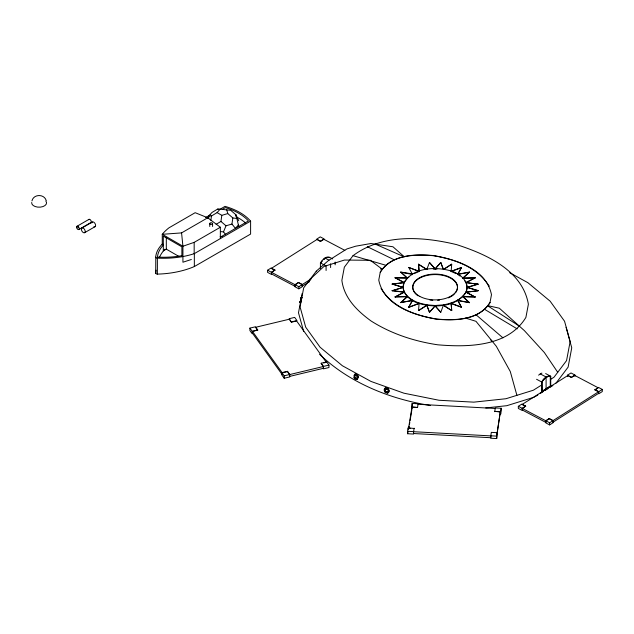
<?xml version="1.0" encoding="UTF-8"?>
<svg xmlns="http://www.w3.org/2000/svg" width="634" height="634" viewBox="0 0 634 634"><rect width="100%" height="100%" fill="white"/><g stroke="black" fill="none" stroke-linecap="round" stroke-linejoin="round"><path stroke-width="0.95" d="M301.483 298.963L300.738 299.613L301.348 299.692C301.522 300.999 299.874 303.052 300.461 300.785M300.69 301.966L300.849 301.102M300.849 299.724L301.348 297.362L301.689 297.703M301.055 300.199L300.667 299.771L301.285 299.834L301.8 297.481M387.493 392.993C390.393 391.63 385.543 394.285 384.965 391.907C383.942 390.71 383.958 388.499 385.615 387.865L384.719 388.523M384.283 390.306L384.275 389.641M387.794 391.931C379.853 390.702 390.251 385.963 388.119 391.265M387.62 392.018C385.955 392.612 384.418 390.084 385.654 388.856M388.824 392.01C389.942 390.56 386.605 387.16 386.169 387.731C388.745 387.548 390.393 391.749 387.762 392.906L385.195 392.177M516.9 395.331L510.283 371.516L496.327 346.299L475.983 321.319L465.618 318.109M220.775 208.824L225.03 206.367A56.323 32.516 0 0 1 250.604 221.131L250.604 234.073L194.337 266.557A66.697 38.508 0 0 1 159.102 274.054L157.375 274.094A1.593 0.919 0 0 1 155.718 273.135L155.79 272.144A66.697 38.508 0 0 1 156.115 270.155M419.098 303.02L426.825 304.867L426.825 305.358L418.543 310.597L419.098 303.321L408.74 307.332L419.098 303.504C434.789 307.989 456.226 307.181 466.085 292.266C470.483 282.178 459.959 273.452 451.154 270.964C435.455 266.486 414.026 267.286 404.159 282.201C399.761 292.298 410.285 301.023 419.098 303.504L419.098 303.02C411.838 300.421 403.692 295.492 403.065 286.988M414.121 273.658L419.098 271.455L418.543 264.18L426.825 269.418L429.464 262.492L435.122 268.792L440.781 262.492L443.42 269.418L451.709 264.18L451.154 271.455L456.131 273.658M155.718 273.135L155.79 256.279A66.998 33.618 2 0 1 162.716 243.638M355.317 374.1L354.786 374.322C365.271 376.208 350.142 384.133 355.095 374.203M356.617 379.417C359.209 378.546 357.6 373.688 355.016 374.219M356.197 375.122C360.564 382.984 350.103 374.226 357.005 375.415C358.376 376.509 357.362 379.489 355.539 378.339C352.987 377.357 356.482 373.711 355.032 375.185M301.095 300.738L300.508 300.564L300.064 302.695M210.853 220.355L211.487 215.988L217.097 212.612L220.133 209.172L230.744 210.329L235.808 214.68L238.764 220.783M216.123 224.341L220.933 221.44L221.821 215.338L227.772 213.587L232.837 217.945L236.854 218.492L238.812 226.695M238.447 224.935L235.412 228.367L231.949 224.048L232.837 217.945M407.638 431.294L413.574 431.619L413.574 434.052L407.638 433.735L407.638 431.294L408.193 427.863L414.137 428.489M411.609 409.31L412.163 403.446L418.099 403.763L417.544 407.496L411.973 407.194L408.565 428.188L410.42 428.291M407.638 433.735L407.916 432.016M408.875 428.109L409.184 426.199M409.493 424.289L409.802 422.379M410.119 420.477L411.823 409.976M414.137 428.188L413.614 431.706L490.795 435.891L491.318 432.372L497.254 432.697L496.699 438.562L490.764 438.237L490.764 435.804L496.699 436.121L500.297 411.981L494.734 411.379L500.67 411.696L501.225 408.272L495.289 407.947L494.734 411.68M500.297 411.981L496.882 434.805M300.857 300.912C299.866 303.543 301.412 302.267 300.35 301.134M302.133 293.471L298.495 312.792L303.646 331.439M380.273 272.105L378.767 280.077C383.895 305.77 414.192 315.233 436.739 319.219C455.196 320.875 479.09 320.297 489.979 302.672L491.477 294.699C486.357 269.006 456.052 259.544 433.505 255.557C415.048 253.893 391.162 254.472 380.273 272.105L380.273 272.287C391.162 254.654 415.048 254.076 433.505 255.74C454.538 259.14 477.529 267.096 489.139 286.235L489.139 286.053M300.579 300.968C301.364 299.454 300.698 297.116 301.427 299.359M310.24 279.935L310.24 279.118L323.942 266.462L344.428 260.043L370.304 260.289L382.373 269.323M354.588 374.464L353.97 375.716M301.443 299.161L300.754 299.422L301.269 300.041L300.793 299.969M403.065 287.479L392.161 284.032L403.065 287.297L392.161 290.744L403.065 287.479L404.159 282.201M466.085 292.266L478.091 290.744L466.085 292.084L475.159 297.053L466.085 292.266L467.179 286.988M300.619 300.088L300.936 300.571M300.833 299.937L301.182 300.389M301.118 299.953L301.19 299.533M300.674 300.445L300.088 302.656L300.524 302.767M301.174 299.716L301.277 299.193M301.332 297.394L300.801 299.383L301.237 299.486L301.435 298.582L301.293 299.264M300.278 301.839L300.564 300.896L301.015 301.071M308.195 282.471L309.661 279.562L310.66 279.34M443.42 304.867L435.122 305.501L435.122 305.984L440.781 312.285L443.42 305.176L451.709 310.597L443.42 305.358L443.42 304.867C452.09 303.258 461.552 299.93 466.085 291.783M31.946 200.907C33.515 193.885 44.364 193.742 46.234 200.637M207.849 218.54L208.911 215.932L211.938 212.501L217.549 209.117L220.133 209.172M225.244 234.033L223.509 231.87L225.997 225.799L231.949 224.048M308.98 281.686L308.734 281.179M385.884 387.778L384.426 389.03M309.099 280.838L308.679 281.718L309.083 281.9M309.368 279.998L309.764 280.188L308.885 280.854M408.74 307.141L412.457 300.381L400.743 302.529L412.457 300.564L412.457 300.08M408.74 307.332L412.457 300.564M462.883 277.74L462.883 278.223L469.501 272.065L457.788 274.213L461.504 267.445L451.154 271.273M459.975 276.036L457.788 274.395L461.504 267.445M541.864 381.906L542.387 381.089A9.7 5.349 -62.2 0 1 545.303 377.912L546.88 376.921A9.7 5.349 -62.2 0 1 549.797 376.406L550.431 376.628L550.431 386.154L541.975 391.527L541.864 381.906L541.975 391.527M541.975 381.961L542.498 381.145A9.7 5.349 -62.2 0 1 545.414 377.967L546.991 376.976A9.7 5.349 -62.2 0 1 549.908 376.469L550.431 376.628M309.321 280.458L309.701 279.943M388.198 391.503L387.715 391.963M309.519 279.768L310.327 279.443L309.923 279.261M392.161 284.214L404.159 282.693L407.361 278.223L408.89 277.074M316.247 271.201L303.686 287.82L300.088 306.911L305.699 327.184L320.122 347.258L342.384 365.755L370.961 381.422L403.921 393.191L438.997 400.26L473.82 402.146L505.995 398.723L533.345 390.219L540.786 385.543M353.019 255.676L344.349 267.152L341.869 280.339C344.064 298.043 357.307 310.993 371.072 320.978C391.273 333.793 414.224 341.298 437.801 344.809C468.185 347.377 508.072 346.774 525.895 317.42L528.384 304.233C522.527 270.219 486.024 254.147 456.678 244.645C422.672 236.434 382.579 233.637 353.019 255.676L385.512 265.171M381.105 288.716L381.105 288.533C392.715 307.68 415.706 315.637 436.739 319.037C455.196 320.693 479.09 320.115 489.979 302.481L489.979 302.672M555.986 383.174L568.112 367.126L571.749 347.804L566.083 327.295M433.284 269.109L435.122 268.974L440.781 262.492M435.122 305.984L429.464 312.285L435.122 305.802L440.781 312.285M400.743 302.529L407.361 296.546L395.085 296.87L407.361 296.736L407.361 296.244M400.743 302.711L407.361 296.736M469.501 272.065L462.883 278.041L475.159 277.906L466.085 282.693L467.179 287.479L478.091 290.744M316.255 271.162L328.38 260.598L346.925 248.924L355.714 246.19L370.93 243.519L392.953 246.769L404.143 256.635M387.564 392.081L388.079 391.669L387.208 392.232M411.949 274.776L412.457 274.395L408.74 267.445L419.098 271.273L418.543 264.18M357.584 378.989L356.855 379.354M325.06 258.458L324.275 258.989A9.7 5.349 -62.2 0 0 323.498 259.655M385.29 389.141L386.169 388.587M385.583 388.88L386.368 388.555M386.138 388.697L386.566 388.547M386.336 388.697L386.78 388.579M386.542 388.729L386.986 388.642M386.756 388.785L387.192 388.729M386.962 388.88L387.39 388.84M384.45 390.98L384.965 391.907M387.16 388.991L387.58 388.983M387.35 389.133L387.754 389.149M388.103 390.354L388.056 389.538M541.864 391.463L550.32 386.098L550.32 376.572M274.926 270.036L271.407 272.255L271.407 274.387L267.556 272.358L267.556 270.235L271.075 268.008L274.926 270.036L271.629 272.39L271.629 273.983L295.222 286.402M320.582 241.134L324.101 238.907L320.241 236.878L316.731 239.105L320.582 241.403L316.968 239.501L271.312 268.404L274.926 270.298M320.582 241.403L323.879 239.311L344.841 250.351M298.511 282.455L295 284.682L295 286.806L298.852 288.835L302.363 286.608L302.363 284.484L298.511 282.455L295.222 284.809M298.852 288.835L298.852 286.711L311.254 278.841M308.766 282.011L302.125 286.219L302.125 284.626M443.42 269.601L451.709 264.18M525.689 406.109L522.178 408.336L522.178 410.46L518.327 408.439L518.327 406.307L521.837 404.088L525.689 406.109L522.4 408.462L522.4 410.055L545.985 422.482L545.985 420.881L549.282 418.535L553.125 420.556L553.125 422.688L549.615 424.907L545.763 422.886L545.763 420.754L549.282 418.535M567.493 376.596L567.493 375.177L571.012 372.958L574.864 374.987L574.864 376.406M525.689 406.378L522.083 404.476L567.731 375.574L571.353 377.476L574.864 374.987M571.353 377.476L574.65 375.391L598.227 387.81L594.938 389.894L598.544 391.796L598.544 393.389L552.888 422.292L552.888 420.699L549.282 418.797M594.938 389.894L598.448 387.406L602.3 389.434L602.3 391.558L598.789 393.785L598.789 391.654L602.3 389.434M549.615 424.907L549.615 422.783L598.544 391.796M550.7 379.298L554.005 377.222L566.558 360.611L570.156 341.512L564.553 321.24L550.13 301.174L527.868 282.677L509.673 272.699M535.342 396.559L537.854 394.982M540.358 393.405L542.87 391.828M545.375 390.251L547.887 388.674M549.559 387.62L552.903 385.512M76.96 226.306L88.99 219.356M78.83 229.532L90.852 222.589M81.937 228.002L92.326 222.003M84.639 232.686L95.029 226.687M205.424 217.684L210.543 214.736M162.264 244.653L162.264 234.311L181.57 232.9L209.212 216.931M222.811 209.085L225.363 207.611L226.885 208.079A54.556 31.502 0 0 1 247.64 220.061L248.449 220.941L220.402 237.132M178.978 256.469L166.314 249.162L163.31 250.89L163.31 236.117L181.887 246.84L181.887 256.691M194.17 242.362L220.355 227.249L207.754 217.779L195.161 212.699L168.977 227.82A66.356 38.309 0 0 0 163.493 232.86L162.264 234.311L182.925 246.238L194.17 242.362L194.17 253.648M155.718 257.15A1.593 0.919 0 0 0 157.375 258.101L159.102 258.189A66.998 36.756 6.1 0 0 194.337 253.616L250.604 221.131M325.25 258.212L325.741 257.943M395.085 296.87L404.159 292.084L392.161 290.562M395.085 297.053L404.159 292.266L404.159 291.783M475.159 277.724L466.085 282.502L478.091 284.214L467.179 287.479M355.254 374.155L355.801 374.028M354.802 375.463L355.214 375.193M354.065 377.064L354.469 378.046M354.66 378.339L356.673 379.314M356.253 378.609L357.188 378.268M461.504 267.627L451.154 271.455L451.154 270.964M191.357 259.488L182.925 262.222L182.925 246.238L181.57 232.9M534.51 397.09L506.835 405.689L485.763 407.931M478.091 284.032L467.179 287.297L478.091 290.562M249.907 328.119L252.197 331.297L252.197 333.738L249.907 330.552L249.907 328.119L255.423 326.795L257.713 329.981L252.546 331.519L252.546 333.349L282.257 374.686L282.257 372.863L252.546 331.519M252.197 331.297L257.713 329.981M291.442 321.898L296.95 320.574L294.667 317.396L289.159 318.712L291.442 322.199L296.609 320.962L326.32 362.307M281.908 372.641L287.416 371.318L289.706 374.496L289.706 376.937L284.198 378.252L281.908 375.074L281.908 372.641L284.198 375.819L284.198 378.252M321.153 363.234L326.661 361.919L328.951 365.097L328.951 367.53L323.443 368.853L323.443 366.42L321.153 363.234L323.3 366.523L323.3 368.346L289.564 376.43L289.564 374.607L287.416 371.318M282.257 372.863L287.416 371.627M323.736 362.925L325.456 362.513M284.198 375.819L289.706 374.496M323.443 366.42L328.951 365.097M289.564 374.607L323.3 366.523M457.788 274.395L469.501 272.248M392.161 284.032L404.159 282.502L395.085 277.724L404.159 282.693M220.164 236.593L222.114 236.474M356.363 379.425L356.918 379.298M462.883 278.223L475.159 277.906M208.911 215.932L211.487 215.988M395.085 277.724L407.361 277.74M395.085 277.906L407.361 278.223L400.743 272.065L412.457 273.904M475.159 296.87L462.883 296.546L469.501 302.711L457.788 300.564L457.788 300.08M462.883 296.244L462.883 296.736L475.159 297.053M418.068 404.286L495.257 408.47M411.609 406.869L417.544 407.496M413.614 433.537L490.795 437.722L490.795 435.891M429.464 262.492L435.122 268.974L436.969 269.109M426.825 304.867L435.122 305.501M220.687 231.608L223.509 231.87M464.484 280.458L466.085 282.693L478.091 284.214M392.161 290.744L404.159 292.266M217.549 209.117L219.966 209.45M400.743 272.248L412.457 274.395M469.501 302.529L457.788 300.381L461.504 307.332L451.154 303.504L451.154 303.02M430.415 405.506C389.744 398.984 349.611 382.984 319.512 354.24M487.625 305.596L499.323 308.211L524.429 330.679L544.344 352.52L557.73 372.293M301.301 297.473L301.8 297.536M301.253 297.6L301.784 297.639M301.324 297.671L301.76 297.782M301.205 297.766L301.729 297.964M301.142 297.964L301.578 298.075M301.253 298.083L301.689 298.186M301.079 298.21L301.594 298.345M301.087 298.352L301.633 298.44M300.999 298.479L301.57 298.511M301.007 298.606L301.57 298.725M301.087 298.685L301.515 298.788M300.92 298.772L301.507 299.026M300.912 298.955L301.348 299.066M300.999 300.437L300.421 300.801L300.896 300.896M300.413 300.999L300.944 301.205M300.453 301.285L300.928 301.388M300.278 301.435L300.841 301.554M300.302 301.522L300.849 301.681M300.278 301.649L300.77 301.808M300.215 301.721L300.778 301.95M300.167 301.974L300.706 302.196M300.12 302.196L300.556 302.299M300.215 302.291L300.651 302.394M300.088 302.378L300.595 302.561M300.064 302.521L300.556 302.687M380.511 268.967L382.373 269.505M328.658 257.436L329.292 257.65L328.769 257.491M461.504 307.141L451.154 303.321L451.709 310.414M375.399 244.177L404.143 256.818M310.034 279.174L310.43 279.356M309.804 279.396L310.2 279.578M309.661 279.562L310.066 279.745M309.424 280.291L309.82 280.474M309.21 280.268L309.606 280.45M309.043 280.553L309.447 280.735M308.584 281.504L309.178 281.67M367.284 246.697L394.134 259.75M567.493 375.177L571.353 377.214M594.938 389.625L598.789 391.654M298.511 282.724L301.404 284.246M267.556 270.235L271.407 272.255M271.629 272.39L298.852 286.711M518.327 406.307L522.178 408.336M522.4 408.462L549.615 422.783M332.715 258.934L329.482 257.23A10.144 5.595 -62.2 0 0 320.424 262.944L320.424 268.436M545.644 373.569L550.732 376.263L550.732 386.328L541.674 392.081L541.674 381.977A10.144 5.595 -62.2 0 1 550.732 376.263M324.949 258.014L328.998 260.154M324.759 258.648L324.164 258.934A9.7 5.349 -62.2 0 0 323.388 259.591M540.263 373.909L546.199 377.048M320.424 262.944L326.09 265.931L326.09 270.512M536.578 379.283L541.674 381.977M217.097 212.612L221.821 215.338M517.225 328.895L484.733 309.416M418.543 264.362L426.825 269.601L426.825 269.117M487.625 305.778L519.325 326.114M502.96 337.874L476.118 314.844M220.933 221.44L225.997 225.799M490.716 339.951L492.19 341.219M462.883 296.736L469.501 302.711M400.743 272.065L407.361 278.041M291.442 322.199L289.302 319.219L255.565 327.303L257.713 330.282M457.788 300.564L461.504 307.332M440.781 262.674L443.087 268.737M429.464 312.102L426.825 305.176L418.543 310.597M426.825 305.358L429.464 312.285M236.854 218.492L235.808 214.68L236.355 217.319M226.726 209.775L227.772 213.587M451.154 303.504L451.709 310.597M546.096 377.381L546.096 388.785M501.225 408.272L500.67 414.137L500.67 411.696M496.699 436.121L496.699 438.562M466.085 282.201L466.085 282.693M458.295 299.7L458.295 300.183M435.122 268.483L435.122 268.974M419.098 270.964L419.098 271.455L408.74 267.445M412.163 403.446L412.163 405.879M411.973 407.194L411.973 409.025M408.193 427.863L408.193 429.487M335.148 262.056L335.148 264.814M330.615 263.815L330.615 267.556M220.355 227.249L220.355 238.527M212.588 223.564A1.419 0.816 0 0 1 210.464 224.278A1.419 0.816 0 0 1 210.464 222.859A1.419 0.816 0 0 1 212.588 223.564L212.588 226.504M209.759 223.564L209.759 226.504M194.337 253.616L194.337 266.557M166.314 237.338L166.314 249.162M157.375 258.101L157.375 274.094M77.895 226.393L77.895 227.915M181.72 255.708A65.254 35.726 6.3 0 1 158.983 257.166L157.486 257.087L157.541 256.334A65.254 32.564 2.1 0 1 163.318 245.089M236.53 216.923A54.556 31.502 0 0 1 245.572 222.962M159.269 257.713A64.937 37.493 0 0 1 164.816 249.241M91.787 222.962A2.702 1.561 60 0 1 93.761 222.185A2.702 1.561 60 0 1 95.591 225.347A2.702 1.561 60 0 1 93.927 226.679M88.705 219.689A1.862 1.078 60 0 1 90.725 220.228A1.862 1.078 60 0 1 90.725 222.645M45.902 201.113A7.45 4.303 0 0 1 40.338 207.136A7.45 4.303 0 0 1 31.7 202.476M413.313 290.324A22.364 12.91 0 0 1 437.468 274.641A22.364 12.91 0 0 1 455.426 292.892M454.19 294.224A22.364 12.91 0 0 1 451.345 296.371M450.655 296.767A22.364 12.91 0 0 1 448.42 297.861M439.584 300.128A22.364 12.91 0 0 1 437.642 300.31M432.776 300.318A22.364 12.91 0 0 1 429.9 300.033M418.115 295.864A22.364 12.91 0 0 1 413.677 291.141M538.631 375.177A10.144 5.595 -62.2 0 1 541.896 373.117M322.024 261.256A9.7 5.349 -62.2 0 0 321.351 262.167L320.725 262.928L321.24 262.111A9.7 5.349 -62.2 0 1 321.921 261.192M326.621 257.681A9.7 5.349 -62.2 0 1 327.374 257.491M326.51 257.626A9.7 5.349 -62.2 0 1 327.263 257.428M76.587 227.36A1.862 1.078 60 0 0 78.695 229.587A1.862 1.078 60 0 0 78.402 226.806A1.862 1.078 60 0 0 76.587 227.36M81.39 229.54A2.702 1.561 60 0 0 84.449 232.765A2.702 1.561 60 0 0 84.013 228.731A2.702 1.561 60 0 0 81.39 229.54M419.724 296.355A22.364 12.91 0 0 0 456.868 290.007A22.364 12.91 0 0 0 428.782 274.609A22.364 12.91 0 0 0 419.724 296.355"/></g></svg>
